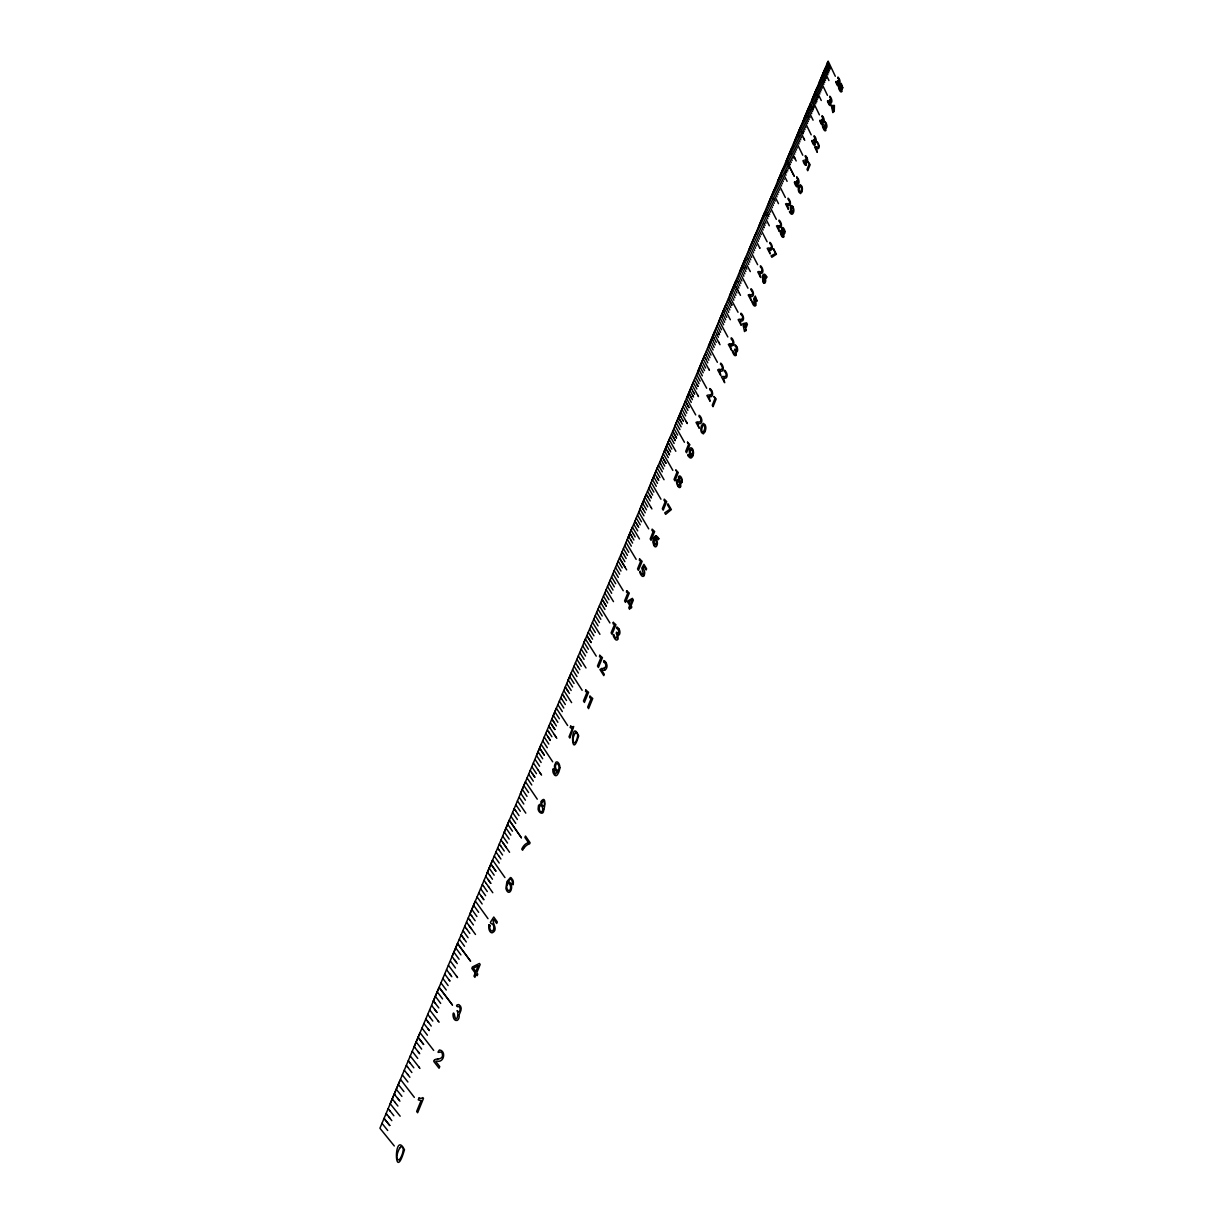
<?xml version="1.0" encoding="UTF-8"?>
<svg xmlns="http://www.w3.org/2000/svg" width="1223" height="1223" viewBox="0 0 1223 1223"><rect width="100%" height="100%" fill="white"/><g stroke="black" fill="none" stroke-linecap="round" stroke-linejoin="round"><path stroke-width="1.5" d="M801.646 188.357C801.845 182.472 796.677 190.727 800.239 191.98A9.86 3.975 75.9 0 0 801.08 190.574A9.646 3.883 75.9 0 0 801.661 188.51M740.878 314.418L740.97 313.195A5.228 2.278 77 0 1 742.575 315.106A3.761 1.636 77 0 1 743.492 317.812A3.684 1.605 77 0 1 743.202 319.906A5.855 2.553 76.9 0 1 742.025 320.961A19.599 8.53 76.8 0 1 740.221 320.762L741.184 325.318L738.142 319.616L739.426 319.172A28.481 12.383 76.7 0 0 741.306 319.448M709.921 388.608L709.814 389.892A4.235 1.926 77.7 0 1 711.083 391.085A2.217 1.009 77.7 0 1 711.648 392.812A2.568 1.162 77.7 0 1 711.404 394.158A5.167 2.339 77.7 0 1 710.227 395.06M837.893 78.027L837.984 77.08A4.754 1.789 75.3 0 1 839.177 78.914M821.978 116.644L822.07 115.665A4.846 1.88 75.5 0 1 823.308 117.515M805.361 156.666L805.453 155.657M796.83 177.075L796.723 178.099A3.776 1.513 75.9 0 1 797.686 179.338L797.457 181.83A2.736 1.101 75.9 0 1 796.708 180.851L796.448 181.539A2.92 1.177 75.9 0 1 797.06 183.328A2.033 0.826 75.9 0 1 796.953 184.704M825.005 128.736L825.036 127.467A2.828 1.101 75.6 0 0 824.47 125.755L824.715 125.082A2.66 1.024 75.6 0 0 825.372 126.015L825.617 123.691A3.654 1.406 75.6 0 0 824.761 122.514L824.806 121.49A4.846 1.865 75.6 0 1 826.029 123.324M573.358 737.148L572.884 739.716A2.782 1.452 82.2 0 0 574.871 742.82L575.788 741.658A21.586 11.343 82 0 0 577.21 738.249L577.699 735.711A2.691 1.406 82.2 0 0 575.788 732.546M754.912 303.839L753.674 298.916L755.264 296.058L757.129 301.179L755.432 297.953L754.606 299.268M838.168 84.204L838.214 82.904A2.782 1.055 75.3 0 0 837.663 81.207M822.238 123.003L822.315 121.765A2.828 1.101 75.5 0 0 821.734 119.93L821.978 119.273A2.66 1.024 75.5 0 0 822.636 120.206L822.926 117.974A3.654 1.406 75.5 0 0 822.024 116.689M829.958 103.496L830.02 102.182M782.751 229.435L783.79 229.664L784.126 231.927A2.232 0.917 76.3 0 1 783.056 231.973A2.584 1.055 76.3 0 1 782.659 229.312M653.418 538.441L652.837 542.003L653.846 545.473A4.097 1.987 79.4 0 0 655.467 546.849A5.167 2.507 79.4 0 0 656.919 545.412A4.158 2.018 79.4 0 0 656.598 539.725M643.313 573.709L641.785 568.068L643.925 564.338L646.6 568.802L646.141 569.964L644.093 566.555L643.038 568.343M766.454 277.743L766.775 276.933M658.815 538.609L658.402 539.649A5.718 2.767 79.4 0 0 656.231 537.554M687.861 455.246L688.243 454.299A3.852 1.804 78.3 0 0 688.488 454.727L688.794 455.201A4.418 2.064 78.3 0 0 690.506 456.408A6.344 2.95 78.3 0 0 691.637 455.43A3.455 1.605 78.3 0 1 690.169 454.115M418.969 1098.132L418.281 1099.829A13.636 7.827 88.8 0 0 421.201 1100.303L416.63 1111.493L417.639 1112.762L423.494 1098.422L422.852 1097.612A10.915 6.268 88.8 0 1 419 1097.933M665.373 501.354L662.346 508.722L663.202 510.144L666.703 501.598L664.272 499.183L664.074 500.482L665.358 501.338M653.281 531.332L650.177 538.915L651.049 540.337L654.641 531.546L652.165 529.146L651.951 530.476L653.265 531.317M570.652 726.217L570.132 727.471A11.496 6.023 81.9 0 0 572.44 728.434L569.016 736.812L569.826 738.05L573.694 726.523A9.203 4.816 81.9 0 1 570.667 726.049M557.657 771.621L555.41 774.037L553.163 768.717L552.872 770.536A3.745 1.987 82.8 0 0 553.3 773.058L554.34 774.832A4.709 2.507 82.8 0 0 556.358 775.565L556.755 775.336A7.216 3.822 82.7 0 0 557.367 774.755L558.391 773.012A23.833 12.719 82.5 0 0 559.018 771.545L559.752 768.9A5.702 3.027 82.7 0 0 559.844 767.769M413.863 1047.347L438.736 988.245M433.125 1001.499L457.28 944.095M451.746 957.181L475.105 901.657M469.754 914.315L475.319 901.045M487.182 872.825L492.563 859.983M504.044 832.68L509.272 820.236M520.386 793.773L525.447 781.726L537.264 799.185M537.187 753.781L541.132 744.379M552.521 717.289L556.343 708.178L567.64 725.514M568.298 679.713L571.095 673.047L582.148 690.307M583.6 643.298L585.42 638.956L596.243 656.139M627.659 538.441L632.413 527.098M639.568 510.067L645.775 495.315M651.966 480.547L658.005 466.208M664.043 451.822L669.898 437.865M675.02 425.665L682.189 408.62M693.456 381.79L686.485 398.408L695.704 414.903M704.433 355.648L697.645 371.838L706.68 388.257M708.514 345.956L715.134 330.179M719.109 320.732L725.575 305.353M735.742 281.122L729.443 296.119L738.019 312.262M745.678 257.503L739.533 272.133L747.941 288.185M749.363 248.728L755.355 234.434M764.818 211.931L758.963 225.873L767.096 241.741M774.052 189.962L768.334 203.568L776.33 219.345M783.072 168.499L777.476 181.784L785.349 197.469M794.155 176.097L786.42 160.565L791.877 147.524M800.484 127.039L509.288 820.266L521.365 837.755L509.288 820.266M802.9 121.337L803.266 120.466M808.892 106.997L795.164 139.758L802.762 155.214M811.613 100.592L814.151 107.67M817.117 87.414L803.694 119.441L811.185 134.805M819.441 81.972L819.792 81.146M825.173 68.274L812.041 99.583L819.41 114.855M827.436 62.939L827.772 62.128M399.921 1080.612L379.925 1128.248L394.295 1145.966M419.657 1033.634L390.183 1103.727L400.15 1116.186M492.472 860.319L475.35 901.076L488.008 918.672M509.165 820.557L492.594 860.029L504.946 877.564M705.059 431.627L703.363 433.875L701.635 432.652A3.577 1.636 78.1 0 1 700.794 429.242A9.753 4.464 78.2 0 1 701.62 425.619M701.574 425.543L703.256 423.372L704.983 424.641A3.531 1.62 78.1 0 1 705.839 428.004A9.906 4.556 78 0 1 705.029 431.551M801.799 191.95L800.53 193.586L799.016 192.256A3.18 1.284 76 0 1 798.283 189.213A8.683 3.486 76 0 1 798.909 186.263M400.456 1079.343L414.337 1097.367M798.864 186.186L800.209 184.627L801.646 186.003A3.149 1.269 76 0 1 802.38 188.999A8.821 3.547 75.9 0 1 801.768 191.889M746.32 324.156L744.914 327.489L743.553 324.936L745.403 324.508M834.239 106.523L833.123 109.153L831.961 106.737L833.49 106.676M457.173 1010.641C459.221 1014.341 455.996 1024.981 454.283 1014.035C452.525 1009.908 452.281 1019.416 455.552 1020.364C458.457 1021.45 459.619 1017.23 459.129 1015.044C459.527 1013.026 463.716 1007.614 458.839 1004.587C455.277 1004.435 456.317 1007.553 459.022 1006.59C460.536 1007.844 460.414 1011.024 458.9 1011.773A4.189 2.354 87.1 0 1 457.341 1010.855M399.676 1148.168L400.869 1146.761M839.895 85.518L841.241 83.409L842.846 88.117L841.409 85.075L840.736 86.069M751.962 301.638L752.466 301.164A4.831 2.079 76.8 0 0 753.276 303.304M399.432 1159.526L400.578 1157.982A26.264 15.272 90 0 0 402.566 1153.243L403.269 1149.926A3.287 1.896 -90 0 0 400.854 1146.624M794.858 181.891L794.369 182.258A5.289 2.125 75.9 0 0 795.332 184.811A3.852 1.544 75.9 0 0 797.793 186.507M827.528 100.989L827.971 100.683A4.128 1.575 75.4 0 0 828.69 102.732A2.171 0.826 75.4 0 0 830.035 103.665M835.783 81.696L836.211 81.391A4.082 1.544 75.3 0 0 836.914 83.424A2.156 0.81 75.3 0 0 838.229 84.372M670.021 509.196L664.746 512.819L665.633 514.348L671.366 509.594L667.972 503.769L667.529 504.854L670.036 509.165M575.819 732.653L574.932 733.555A19.95 10.38 82.4 0 0 573.373 737.179M628.561 601.64L632.031 600.004L630.197 604.361L628.561 601.67M437.895 1058.889C440.57 1059.149 443.368 1057.115 442.39 1054.211C442.13 1049.196 435.113 1055.434 439.439 1049.976C446.288 1050.695 444.285 1063.2 436.901 1061.075A7.95 4.525 88.3 0 0 435.77 1061.426L439.76 1066.578L439.072 1068.26L433.768 1061.426A3.959 2.263 88.2 0 1 434.379 1060.372M602.618 670.265L601.762 670.28L604.269 674.301L603.765 675.57L599.943 669.531L601.624 668.538M697.538 423.372L698.257 423.494A20.592 9.463 77.8 0 0 700.229 423.555A6.146 2.828 77.9 0 0 701.528 422.302A3.868 1.773 78 0 0 701.803 420.024A3.959 1.819 78 0 0 700.84 417.226A5.504 2.522 78 0 0 699.128 415.27L699.021 416.615A4.296 1.972 78 0 1 700.32 417.807M718.986 369.377L717.656 369.896L720.806 375.66L719.812 371.012M709.08 396.619L710.089 401.327L706.879 395.533L708.239 394.983A29.52 13.377 77.4 0 0 710.242 395.151M729.657 343.892L728.342 344.382L731.446 350.114L730.452 345.513A19.828 8.744 77 0 0 732.317 345.696A5.916 2.614 77.2 0 0 733.525 344.58M749.47 294.59L748.201 294.988L751.197 300.659L750.234 296.18A19.369 8.316 76.6 0 0 752.023 296.425A5.779 2.492 76.7 0 0 753.169 295.4A3.638 1.559 76.8 0 0 753.399 293.321A3.73 1.605 76.8 0 0 752.527 290.661A5.167 2.217 76.8 0 0 750.968 288.704L750.876 289.927A4.036 1.727 76.8 0 1 752.053 291.15M777.66 225.598L776.483 225.919L779.326 231.483L778.394 227.172A18.727 7.72 76 0 0 780.075 227.509M815.68 146.684L814.594 146.913L817.239 152.34L816.368 148.212M489.139 924.802L490.102 925.918M381.989 1123.341L387.706 1130.465M386.835 1114.398L387.538 1115.345M386.116 1113.511L387.171 1114.902M389.602 1110.408L393.852 1115.743M388.165 1108.619L389.938 1110.897M388.99 1117.058L391.803 1120.635M387.553 1115.3L390.03 1118.434M398.881 1099.813L394.968 1095.013M399.921 1101.189L397.46 1098.101M395.09 1102.458L392.247 1098.896M394.723 1102.061L397.903 1106.02M394.28 1094.065L395.35 1095.411M398.316 1084.449L403.926 1091.558M396.298 1089.25L401.924 1096.358M407.488 1074.13L409.888 1077.249M402.336 1074.895L407.916 1082.003M408.65 1061.136L410.378 1063.399M408.299 1060.677L408.986 1061.625M407.03 1066.303L411.876 1072.525M406.326 1065.401L407.702 1067.236M404.309 1070.186L407.809 1074.62M704.586 425.497C702.873 423.815 700.901 429.655 702.048 431.704A1.712 0.795 78.1 0 0 702.797 432.239L703.149 432.04A11.083 5.091 78 0 0 704.203 430.175A10.839 4.984 78 0 0 704.952 427.607M419.367 1067.587L410.271 1055.984M418.755 1066.869L419.963 1068.398M410.057 1062.909L413.833 1067.801M417.746 1058.415L412.243 1051.291M419.703 1053.737L414.536 1047.117M417.991 1051.535L419.015 1052.865M416.156 1041.965L421.645 1049.089M414.215 1046.628L414.903 1047.515M420.055 1032.716L433.691 1050.404M418.113 1037.333L423.586 1044.396M418.098 1037.379L423.571 1044.442M421.981 1028.1L427.423 1035.208M427.76 1014.387L430.114 1017.536M427.209 1020.716L428.539 1022.535M425.833 1018.942L428.203 1022.092M423.892 1023.559L429.349 1030.576L427.989 1028.864M429.655 1009.831L438.522 1021.434M437.91 1020.701L439.088 1022.245M429.793 1017.047L432.804 1021.052M428.233 1022.046L431.245 1026.051M436.947 1012.369L431.902 1005.765M434.578 1009.342L436.932 1012.415M435.48 1003.471L433.462 1000.796M434.792 1002.631L438.812 1007.905M435.342 996.302L440.693 1003.395M452.434 1004.97L439.103 987.358L452.403 1005.016M437.238 991.822L442.558 998.916M440.983 982.895L446.273 990.003M446.548 969.64L451.807 976.718M444.698 974.043L449.972 981.136M442.848 978.461L448.122 985.555M457.035 976.81L448.398 965.237M456.439 976.092L457.585 977.62M449.529 973.615L451.165 975.801M449.009 979.776L449.667 980.647M455.46 967.959L450.568 961.309M452.067 956.508L455.996 961.798M454.36 959.642L457.28 963.586M455.72 947.825L460.903 954.903M453.901 952.151L459.099 959.245M457.524 943.499L470.519 961.095M457.509 943.545L470.503 961.125M461.147 934.907L464.388 939.31M461.117 934.953L466.299 941.985M459.344 939.188L464.511 946.281M465.061 926.805L466.651 929.067M464.725 926.361L465.367 927.294M463.257 931.07L468.073 937.705M462.936 930.627L463.578 931.559M468.791 925.23L471.589 929.067M466.513 922.111L475.487 934.464M466.345 928.578L469.861 933.439M471.986 916.317L470.06 913.657M475.151 920.736L471.329 915.477M468.287 917.877L469.907 920.093M469.571 919.696L473.393 924.955M471.833 909.453L476.909 916.516M473.591 905.265L478.667 912.327M477.092 896.918L482.137 903.98M483.268 885.834L487.32 891.552M482.321 884.504L483.559 886.308M480.578 888.617L485.607 895.679M478.835 892.759L483.895 899.776L481.052 895.893M687.968 455.445L688.473 456.24M484.048 880.392L486.25 883.526M488.436 886.599L492.793 892.714M489.674 875.286L492.456 879.245M485.76 876.295L489.521 881.554M490.133 882.425L490.759 883.296M487.946 879.413L490.744 883.342M486.265 883.495L489.001 887.332M489.185 868.131L494.153 875.179M487.473 872.198L489.659 875.332M688.427 456.179L688.457 456.21A6.1 2.843 78.3 0 0 690.964 458.014A9.249 4.311 78.3 0 0 692.799 455.889M495.865 871.082L490.897 864.065L495.835 871.112M498.755 855.932L500.895 859.005M494.291 855.993L499.213 863.041M499.336 843.977L501.17 846.652M498.281 848.854L502.561 854.999M497.654 847.967L498.892 849.771M495.972 851.972L499.045 856.406M502.638 842.311L506.383 847.677M501.017 839.987L509.563 852.278M500.574 845.735L504.228 851.009M509.196 839.085L504.335 832.068M502.668 836.058L507.545 843.044M506.001 828.124L510.847 835.141M507.652 824.195L512.483 831.212M512.575 812.469L517.375 819.486M510.939 816.368L515.739 823.385M528.397 842.509L524.896 837.434L525.477 836.028L530.094 842.723L529.635 843.87A24.063 12.994 84.4 0 0 524.315 847.677M525.798 813.112L517.451 800.866M516.137 805.162L520.31 811.292M515.831 804.719L516.412 805.636M514.807 809.473L518.995 815.603M514.18 808.632L515.693 810.818M523.811 804.015L519.362 797.457M521.273 794.063L520.677 793.177L525.416 800.194M523.872 785.548L528.596 792.55M522.282 789.355L527.006 796.356M527.067 777.966L531.76 784.967M531.806 766.683L536.469 773.67M532.295 773.486L534.925 777.385L530.232 770.429M528.657 774.19L533.335 781.191M533.381 762.938L537.982 769.848M537.998 769.817L541.04 774.342M540.016 772.875L541.544 775.137M541.132 762.479L536.5 755.493M535.231 759.651L539.588 766.194M538.059 751.793L542.691 758.764M541.162 744.425L552.689 761.791M545.764 733.448L550.35 740.404M544.235 737.087L548.821 744.058M542.706 740.756L547.293 747.712M555.823 736.796L548.821 726.172L549.815 727.746M556.801 738.325L554.325 734.564M548.454 731.553L551.879 736.735M547.583 730.238L549.295 732.883M547.782 736.491L550.35 740.374M556.389 725.912L551.848 718.956M550.625 723.007L554.89 729.489M551.756 724.78L554.875 729.519M553.362 715.363L557.887 722.319M552.414 719.873L554.416 722.869M554.86 711.786L559.385 718.727M562.32 694.037L564.277 697.11M560.837 697.569L561.953 699.342M559.354 701.1L563.834 708.041M557.856 704.647L562.351 711.587M571.615 702.629L563.803 690.521M563.176 695.337L566.509 700.534M561.969 699.311L565.316 704.494M571.172 690.429L566.738 683.519M565.271 687.005L568.343 691.759M569.459 693.472L565.821 687.922M568.206 680.034L572.624 686.944M572.578 669.623L576.966 676.533M569.673 676.548L574.076 683.474M576.904 659.319L581.277 666.229M575.467 662.744L578.204 667.085M574.015 666.183L578.403 673.093M578.341 655.91L580.742 659.732M585.985 667.957L580.268 658.952M577.944 666.627L579.84 669.654M585.527 656.002L581.2 649.107M579.763 652.501L584.12 659.396M584.028 642.35L588.355 649.245M582.622 645.729L586.948 652.608M591.061 625.626L595.341 632.49M589.669 628.958L593.95 635.822M588.263 632.291L592.559 639.17M598.093 625.87L593.843 619.006M592.452 622.308L599.927 634.309M596.61 612.417L600.845 619.281M595.234 615.704L599.469 622.568M599.362 605.874L609.925 622.95M597.986 609.146L602.22 615.995M604.804 592.895L608.993 599.729M603.459 596.121L607.648 602.97M600.722 602.618L604.942 609.467M606.165 589.669L613.487 601.624M613.013 590.082L608.855 583.264M607.51 586.459L611.683 593.293M611.531 576.889L615.673 583.707M610.201 580.069L614.343 586.887M615.521 567.38L619.648 574.199M614.206 570.545L618.318 577.348M612.876 573.709L623.226 590.709M625.32 567.64L619.465 557.994L626.65 569.857M618.165 561.097L622.262 567.9M616.851 564.231L620.963 571.049M623.378 553.897L626.176 558.529M620.795 554.845L624.877 561.647M624.708 545.534L628.76 552.322M623.409 548.623L627.475 555.41M622.11 551.726L623.638 554.279M630.869 540.107L632.612 543.073M627.292 539.358L631.343 546.146M626.008 542.446L636.143 559.354M639.461 538.961L632.429 527.144M631.16 530.186L633.422 534.023M635.165 536.958L633.422 533.992M629.876 533.228L632.153 537.035M630.12 533.687L633.896 540M628.591 536.301L631.114 540.551M637.718 525.737L634.982 521.074M638.727 527.419L635.991 522.771M637.703 530.858L633.957 524.529M637.519 515.051L641.494 521.793M636.25 518.063L640.225 524.82M643.023 509.013L645.24 512.804M640.026 509.058L643.986 515.8M638.773 512.04L648.71 528.871M651.064 507.438L651.92 508.921M643.787 500.115L647.716 506.857M642.534 503.096L646.478 509.823M641.28 506.062L643.267 509.471M649.963 495.453L651.431 497.96L647.502 491.264M647.013 495.483L650.193 500.941M646.264 494.214L647.731 496.767M645.025 497.165L651.049 507.469M649.963 485.393L653.862 492.12M648.74 488.329L652.639 495.055M653.632 476.664L657.515 483.375M652.425 479.569L656.292 486.28M651.202 482.474L660.94 499.213M657.271 467.996L664.028 479.706M656.308 471.298L659.931 477.582M655.1 474.188L658.738 480.44L656.797 477.138M659.686 462.263L663.523 468.944M659.916 462.707L660.649 463.976M658.478 465.122L662.331 471.818M663.279 453.702L672.833 470.366M660.894 459.405L664.716 466.085M668.018 442.42L668.736 443.704M666.841 445.233L669.684 450.247M667.101 450.553L669.47 454.696M665.664 448.046L669.455 454.711M664.471 450.874L668.278 457.555M674.148 443.475L670.372 436.81M669.195 439.607L675.83 451.256M668.736 443.674L671.809 449.086M669.47 449.804L670.632 451.899M676.487 437.865L672.711 431.245L676.472 437.895M673.216 436.947L675.325 440.647L674.836 439.852M671.549 434.027L674.133 438.614M789.875 211.212L790.043 211.518A3.929 1.59 76.1 0 0 791.464 212.833M676.197 422.944L679.942 429.579M675.05 425.711L684.421 442.267M673.888 428.478L677.634 435.113M687.311 423.555L680.814 411.983M686.088 421.4L686.898 422.837M679.667 414.704L680.844 416.783M680.584 416.401L682.679 420.101M682.694 420.07L683.382 421.339M678.505 417.44L680.844 421.583M679.912 419.963L682.235 424.075M681.089 426.827L677.588 420.636M686.791 413.16L683.091 406.54M681.96 409.262L685.66 415.881M685.369 401.129L689.053 407.718L685.354 401.159M697.523 423.387L699.266 428.249L696.009 422.424L697.4 421.843A29.902 13.728 77.6 0 0 699.449 421.966A5.228 2.4 77.9 0 0 700.657 420.987M684.238 403.835L687.922 410.439M690.995 387.722L691.683 388.99M689.864 390.412L693.074 396.16M689.451 394.31L692.417 399.661M688.748 393.072L691.499 398.025M687.632 395.748L691.285 402.352M696.865 388.99L693.456 382.86M697.706 395.121L698.501 396.588M692.111 385.062L698.088 395.87M691.698 388.975L694.649 394.31M693.273 391.864L693.731 392.675M692.631 395.319L693.533 396.986M696.56 374.498L700.168 381.072M695.444 377.127L699.067 383.701M696.85 384.282L697.981 386.315M694.343 379.772L697.966 386.346M700.932 364.057L704.54 370.6M703.225 372.77L699.862 366.64M698.761 369.254L702.354 375.813M708.621 368.857L709.386 370.294M703.133 358.843L709.004 369.591M702.048 361.442L705.625 367.985M654.259 544.449L654.167 540.276A2.4 1.162 79.4 0 1 655.803 540.459M839.987 85.671L841.072 89.967A2.339 0.887 75.4 0 1 839.666 89.371M706.374 351.108L709.936 357.651M705.747 354.502L708.851 360.219M705.304 353.676L705.961 354.945M705.335 358.324L707.781 362.803M704.219 356.26L705.778 359.149M709.6 343.434L713.131 349.961M708.53 345.987L717.397 362.283M707.46 348.54L711.006 355.083M714.247 334.017L713.865 333.298L718.864 342.562M718.497 341.829L720.011 344.672M712.795 335.821L713.911 337.869M713.682 337.487L716.311 342.333M711.725 338.374L712.856 340.391M712.398 339.612L715.256 344.871M710.67 340.896L714.201 347.408M717.03 325.746L720.515 332.259M718.39 332.717L719.476 334.735L715.975 328.253M716.678 334.032L718.421 337.288M714.92 330.776L717.335 335.27M720.179 318.27L723.649 324.768M719.124 320.762L727.838 336.967M718.084 323.254L721.57 329.751M730.36 319.707L724.322 308.379M723.297 310.841L723.955 312.064M723.726 311.682L726.737 317.323M722.243 313.333L723.129 314.938M722.686 314.158L725.713 319.799M724.673 322.276L721.218 315.794L721.86 317.032M729.825 309.939L726.386 303.472M726.447 307.951L728.801 312.4M725.361 305.918L726.859 308.792M730.483 293.734L733.892 300.185M727.41 301.026L730.85 307.493M739.365 293.23L740.465 295.339M733.525 286.488L736.919 292.924M732.501 288.918L735.91 295.339M731.492 291.319L734.901 297.755M737.545 276.918L740.909 283.339M737.607 281.321L739.915 285.723M736.536 279.318L737.805 281.749M735.543 281.687L738.921 288.124M734.534 284.088L739.365 293.245M736.032 286.946L737.882 290.463M740.542 269.794L743.89 276.215M738.539 274.533L741.902 280.954M744.486 260.392L750.326 271.582M743.508 262.731L746.84 269.136M745.388 266.354L746.213 267.944M742.514 265.101L744.41 268.678M743.981 267.913L745.862 271.491M741.535 267.44L744.868 273.845M747.436 253.39L750.739 259.78M747.91 258.527L749.775 262.089M746.443 255.745L748.323 259.337M745.464 258.053L748.797 264.443M752.481 242.246L755.554 248.208M754.606 250.516L751.518 244.539M750.341 246.45L753.643 252.825M749.378 248.758L757.633 264.672M748.4 251.067L751.702 257.457M758.428 241.344L755.355 235.397M759.59 247.673L759.942 248.361L754.209 237.262M753.246 239.555L756.517 245.915M758.031 228.166L761.272 234.51M757.068 230.428L760.324 236.788M756.334 233.104L759.391 239.035M756.104 232.722L756.517 233.532M762.755 216.914L763.351 218.137M761.807 219.177L762.219 219.957M762.005 219.574L764.222 223.916M763.702 226.928L764.1 227.723L760.859 221.409M759.926 223.656L763.152 229.985M789.385 211.61L789.798 212.343A5.412 2.201 76.1 0 0 791.847 214.27A8.209 3.348 76.1 0 0 793.314 212.771A6.1 2.477 76.1 0 0 793.849 210.02A3.317 1.345 76.1 0 0 793.039 207.115M767.769 214.575L768.763 216.532L766.775 212.619M765.629 214.438L767.83 218.779M765.827 214.866L764.834 212.863M763.687 214.682L769.328 225.751M763.366 218.122L765.965 223.243M764.039 223.503L765.032 225.491M767.417 205.816L770.612 212.114M766.485 208.017L769.68 214.331M765.552 210.264L766.76 212.634M773.303 193.341L772.951 192.653L778.485 203.645M772.034 194.824L775.199 201.122M773.807 198.386L774.602 199.945M771.101 197.041L771.713 198.202M771.3 197.438L774.281 203.308M770.184 199.211L773.364 205.495M769.267 201.398L772.447 207.696M775.688 186.141L778.822 192.408M777.935 194.564L774.755 188.327M774.067 190.864L777.018 196.75M773.853 190.467L774.251 191.292M780.182 175.409L780.595 176.173M780.381 175.806L783.316 181.646M779.296 177.534L782.414 183.786M778.394 179.674L781.528 185.942M776.59 183.97L779.724 190.253M785.716 170.792L786.679 172.733M784.83 172.902L785.992 175.241M785.212 173.697L782.888 169.003M787.108 181.356L781.986 171.128M781.298 173.651L782.46 175.99M782.261 175.623L784.203 179.506M786.435 160.549L794.17 176.066M785.548 162.659L788.636 168.881M784.662 164.769L787.75 171.006M785.915 171.159L783.76 166.894M794.843 158.256L796.188 160.962M789.951 152.172L790.914 154.129M790.715 153.762L793.008 158.394M789.263 154.679L792.137 160.473M788.193 156.345L791.266 162.567M787.306 158.44L790.394 164.677M793.437 143.886L796.479 150.077M792.947 146.729L795.623 152.126M792.55 145.965L793.131 147.142M794.751 154.22L791.694 148.014M790.822 150.093L791.495 151.469M794.186 156.896L795.195 158.914M791.159 150.796L794.522 157.584M798.604 131.58L801.615 137.756M797.732 133.643L798.313 134.79M798.115 134.423L799.261 136.731M796.892 135.661L799.903 141.837M796.02 137.71L799.047 143.901M794.293 141.822L797.335 148.014M804.168 131.641L801.141 125.51M802.38 131.748L803.129 133.276M800.301 127.513L803.312 133.689M803.756 138.306L804.734 140.339M799.46 129.546L804.077 138.994M799.078 136.319L800.759 139.789M804.535 117.439L807.516 123.584M802.854 121.459L805.85 127.605M802.013 123.477L804.994 129.638M809.84 109.78L811.69 113.601M813.081 120.19L807.899 109.459M807.058 111.446L807.99 113.372M807.807 113.005L810.023 117.591M806.217 113.464L807.715 116.506M807.516 116.154L809.198 119.579M805.376 115.436L808.357 121.581M763.183 281.061L763.045 277.529A2.125 0.902 76.7 0 1 764.36 277.973M810.115 106.646L812.515 111.599M809.55 105.514L810.299 107.058M809.106 108.251L809.84 109.795M808.724 107.471L809.091 108.266M816.138 89.814L821.26 100.485M815.328 91.771L816.796 94.813M817.881 97.091L818.248 97.871M816.612 94.461L818.065 97.488M814.503 93.728L817.438 99.812M815.894 100.24L816.628 101.754M813.692 95.669L816.612 101.769M812.867 97.626L815.802 103.741M819.395 82.094L822.284 88.163M818.584 84.02L821.489 90.105M820.679 92.015L817.759 85.962M817.147 88.27L819.869 93.972M816.964 87.888L817.316 88.668M823.415 72.524L824.317 74.435M822.605 74.435L825.494 80.489M823.614 80.122L824.699 82.4M821.81 76.33L824.333 81.651M821 78.241L823.889 84.326M827.451 95.348L820.205 80.168L828.154 61.15L835.309 76.269M826.595 64.941L829.454 70.98M828.674 72.86L825.8 66.837M826.274 71.377L827.879 74.771M825.005 68.717L826.442 71.775M824.21 70.613L828.934 80.55M824.501 74.802L826.289 78.578M837.663 81.192L837.893 80.565A2.599 0.978 75.3 0 0 838.535 81.498L838.764 79.25A3.577 1.345 75.3 0 0 837.938 78.073M827.39 63.046L830.234 69.1M792.718 207.742L793.1 209.393A4.846 1.972 76.1 0 1 792.749 211.013M489.062 924.726A5.259 2.92 85.6 0 0 489.414 930.474A5.259 2.92 85.6 0 0 492.487 932.69C499.091 929.281 490.851 922.264 493.878 919.543L496.721 923.487L497.333 921.989L493.756 917.021L490.362 922.341L491.126 923.778A3.684 2.049 85.6 0 1 493.832 927.355A3.684 2.049 85.6 0 1 491.493 930.932A3.684 2.049 85.6 0 1 489.857 925.704M557.764 771.346A4.25 2.247 82.7 0 1 555.548 770.352A4.709 2.492 82.7 0 1 555.166 769.68A4.082 2.156 82.7 0 1 554.646 768.105A4.724 2.507 82.7 0 1 554.493 766.745A4.479 2.37 82.7 0 1 554.554 765.399L555.777 762.433A4.602 2.446 82.7 0 1 556.725 761.944A4.785 2.538 82.7 0 1 557.229 761.99A4.311 2.278 82.7 0 1 557.963 762.388L558.666 763.213A4.785 2.538 82.7 0 1 559.889 767.723M528.428 842.723A21.938 11.863 84.3 0 0 521.762 849.083L522.603 850.275A19.889 10.762 84.3 0 1 524.254 847.539M508.049 882.303A4.602 2.522 84.8 0 1 509.334 882.196A4.77 2.614 84.8 0 1 510.878 883.893A4.326 2.37 84.8 0 1 511.428 885.528A5.106 2.798 84.8 0 1 511.596 886.965A4.77 2.614 84.8 0 1 511.535 888.402L511.046 890.191A6.176 3.394 84.8 0 1 509.716 892.026A4.846 2.66 84.8 0 1 507.041 891.124L506.353 889.794A4.8 2.629 84.8 0 1 505.909 888.265L506.918 881.615L510.419 877.548A4.632 2.538 84.7 0 1 511.321 877.915L512.896 880.163A4.036 2.217 84.7 0 1 513.339 883.22L513.049 884.779L512.101 883.663A3.868 2.125 84.7 0 0 512.299 881.783A2.843 1.559 84.7 0 0 510.694 879.337M508.187 882.456A7.873 4.311 84.8 0 1 510.618 878.878M434.303 1060.096A14.63 8.316 88.4 0 1 437.895 1059.072M399.676 1148.152A24.292 13.912 -89.8 0 0 397.521 1153.213L396.802 1156.545A3.379 1.957 -89.9 0 0 399.34 1159.74M605.507 666.78A2.905 1.483 81.1 0 0 605.798 665.159A2.507 1.269 81.1 0 0 605.156 663.34A4.785 2.446 81.1 0 0 603.658 662.178L603.795 660.603A6.146 3.134 81.1 0 1 605.844 662.423M605.553 666.856A5.84 2.981 81.1 0 1 604.055 668.155M604.07 668.247A33.357 17.03 80.7 0 1 601.624 668.507M605.828 662.469A4.418 2.247 81.1 0 1 606.975 665.465A4.311 2.201 81.1 0 1 606.547 668.155A6.864 3.501 81.1 0 1 604.972 669.883M604.988 669.914A22.977 11.726 80.8 0 1 602.618 670.25M618.807 628.622A3.73 1.88 80.6 0 1 619.786 633.56A3.73 1.88 80.6 0 1 617.432 634.691M618.731 628.882A6.191 3.119 80.6 0 0 616.927 626.986L616.728 628.469A4.663 2.354 80.6 0 1 618.058 629.646A2.186 1.101 80.6 0 1 618.563 632.704M617.508 634.294A3.654 1.835 80.7 0 1 617.753 638.834M617.936 639.216A4.754 2.4 80.7 0 1 614.481 638.192A6.543 3.302 80.6 0 1 613.151 635.257L613.885 634.508A5.32 2.675 80.6 0 0 614.894 636.984A2.798 1.422 80.7 0 0 616.927 637.443M616.805 637.214A2.522 1.269 80.7 0 0 617.019 635.333A3.623 1.819 80.7 0 0 616.193 633.254L616.606 632.153A3.394 1.712 80.6 0 0 617.569 633.071A2.14 1.085 80.6 0 0 618.456 632.551M644.231 575.039A4.25 2.094 79.8 0 0 644.597 571.982A4.999 2.461 79.8 0 0 643.436 568.97M644.383 575.314A4.923 2.415 79.8 0 1 640.852 574.642A6.619 3.241 79.8 0 1 639.66 571.875L640.317 571.156A5.504 2.691 79.8 0 0 641.28 573.511M643.344 573.77A2.966 1.452 79.8 0 1 641.249 573.572M656.262 537.784A5.748 2.782 79.4 0 0 654.809 538.67A3.73 1.804 79.4 0 1 656.461 539.955M655.91 543.899A2.95 1.437 79.4 0 1 654.229 544.831M655.971 535.949A7.613 3.684 79.4 0 1 658.784 538.655M653.464 538.533A8.851 4.28 79.4 0 1 655.956 535.919M655.925 540.291A2.813 1.361 79.4 0 1 655.971 543.929M676.808 480.517A4.005 1.896 78.7 0 1 678.796 480.119A3.394 1.605 78.6 0 1 678.719 476.771M677.725 485.791A3.99 1.88 78.7 0 1 676.671 480.364M679.621 485.302A2.247 1.055 78.7 0 1 678.077 485.072M678.046 485.103A2.308 1.085 78.7 0 1 677.725 482M679.713 485.393A3.317 1.559 78.7 0 0 679.269 481.74A2.813 1.33 78.7 0 0 677.71 481.938M679.514 478.147A1.987 0.933 78.6 0 1 680.89 478.224A1.987 0.933 78.6 0 1 681.242 481.036A2.522 1.192 78.6 0 1 679.866 481.128A2.92 1.376 78.6 0 1 679.438 478.071M678.658 476.634A3.776 1.773 78.6 0 1 681.287 477.459A3.929 1.85 78.7 0 1 682.235 480.119M682.021 482.275A3.501 1.651 78.6 0 1 680.355 482.565M682.174 480.119A3.226 1.513 78.7 0 1 681.991 482.198M680.324 482.657A3.883 1.835 78.7 0 1 680.554 486.693M680.615 486.846A4.173 1.972 78.7 0 1 677.71 485.883M692.187 450.064A1.926 0.902 78.3 0 1 692.615 451.96M690.643 450.523A2.859 1.33 78.3 0 1 692.203 449.743M692.631 451.975A5.458 2.538 78.3 0 1 692.142 453.962M691.928 454.39A2.385 1.116 78.3 0 1 690.735 453.626M692.585 449.284A3.73 1.743 78.3 0 1 693.502 452.479A6.879 3.195 78.3 0 1 692.768 455.827M692.631 449.116A4.479 2.079 78.3 0 0 689.65 448.979A3.868 1.804 78.3 0 0 690.078 454.283M690.628 453.764A2.553 1.192 78.3 0 1 690.567 450.477M704.631 425.436A1.972 0.902 78.1 0 1 704.907 427.53M700.29 417.884A2.247 1.024 78 0 1 700.886 419.55A2.599 1.192 78 0 1 700.626 420.926M709.921 388.578A5.427 2.461 77.7 0 1 711.603 390.489M711.603 390.534A3.914 1.773 77.7 0 1 712.581 393.286A3.822 1.727 77.7 0 1 712.26 395.503A6.069 2.752 77.7 0 1 711.006 396.695A20.332 9.218 77.5 0 1 709.065 396.604M721.738 365.677A2.186 0.978 77.4 0 1 722.319 367.313A2.538 1.131 77.4 0 1 722.074 368.627A5.091 2.278 77.4 0 1 720.943 369.499A29.169 13.025 77.1 0 1 718.986 369.346M721.769 365.601A4.189 1.865 77.4 0 0 720.515 364.423L720.622 363.139A5.366 2.4 77.4 0 1 722.273 365.035A3.852 1.727 77.4 0 1 723.236 367.802M719.812 370.982A20.072 8.974 77.2 0 0 721.708 371.15A5.993 2.675 77.4 0 0 722.946 369.988A3.776 1.682 77.4 0 0 723.19 367.802M724.78 376.546A5.091 2.278 77.5 0 0 725.942 375.736A2.522 1.131 77.5 0 0 726.126 374.36A2.186 0.978 77.5 0 0 725.575 372.725A4.173 1.865 77.5 0 0 724.368 371.471L724.459 370.187A5.351 2.385 77.5 0 1 726.11 372.067A3.852 1.712 77.5 0 1 727.074 374.834A3.761 1.682 77.5 0 1 726.768 377.005A5.977 2.675 77.5 0 1 725.529 378.152A20.042 8.943 77.3 0 1 723.649 378.045L724.658 382.692L721.509 376.959L722.854 376.439A29.107 12.979 77.2 0 0 724.796 376.623M732.348 340.315A2.156 0.948 77.2 0 1 732.913 341.936A2.507 1.101 77.2 0 1 732.684 343.22A5.03 2.217 77.2 0 1 731.568 344.06M732.363 340.239A4.128 1.819 77.2 0 0 731.14 339.061L731.232 337.793A5.289 2.339 77.2 0 1 732.867 339.688A3.807 1.682 77.2 0 1 733.815 342.425A3.73 1.636 77.2 0 1 733.51 344.565M731.583 344.137A28.817 12.689 76.9 0 1 729.657 343.877M736.659 346.445A3.256 1.437 77.3 0 1 737.515 350.772A3.256 1.437 77.3 0 1 735.635 351.291M736.598 346.644A5.412 2.385 77.3 0 0 735.13 344.748L734.992 345.956A4.066 1.789 77.3 0 1 736.078 347.179A1.911 0.841 77.3 0 1 736.521 349.824M735.711 350.97A3.195 1.406 77.3 0 1 735.971 354.823M736.124 355.174A4.158 1.835 77.3 0 1 733.341 353.692A5.718 2.522 77.3 0 1 732.241 351.001L732.806 350.497A4.647 2.049 77.3 0 0 733.647 352.759A2.446 1.085 77.3 0 0 735.283 353.523M735.191 353.294A2.201 0.963 77.3 0 0 735.329 351.75A3.165 1.391 77.3 0 0 734.641 349.87L734.947 349.029A2.966 1.299 77.3 0 0 735.742 349.961M736.445 349.686A1.88 0.826 77.3 0 1 735.742 350.007M740.878 314.449A4.082 1.773 77 0 1 742.086 315.626A2.14 0.933 77 0 1 742.621 317.307A2.477 1.07 77 0 1 742.392 318.576A4.968 2.171 76.9 0 1 741.291 319.371M752.038 291.212A2.11 0.902 76.8 0 1 752.573 292.817A2.446 1.055 76.7 0 1 752.359 294.055A4.923 2.11 76.7 0 1 751.289 294.819A28.144 12.062 76.5 0 1 749.454 294.56M755.676 305.123A3.73 1.605 76.9 0 0 755.921 302.616A4.403 1.896 76.9 0 0 754.943 299.864M755.799 305.383A4.326 1.865 76.9 0 1 752.955 304.206A5.809 2.492 76.8 0 1 751.946 301.653M754.943 303.9A2.614 1.116 76.9 0 1 753.246 303.365M761.486 268.234A2.079 0.887 76.6 0 1 762.021 269.809A2.415 1.024 76.6 0 1 761.822 271.017M761.501 268.158A3.99 1.697 76.6 0 0 760.354 266.966L760.431 265.758A5.106 2.171 76.6 0 1 761.975 267.669A3.684 1.559 76.6 0 1 762.877 270.329A3.593 1.529 76.6 0 1 762.602 272.347A5.718 2.431 76.5 0 1 761.47 273.325A19.155 8.118 76.4 0 1 759.728 273.065L760.675 277.514L757.74 271.873L758.979 271.491A27.823 11.771 76.3 0 0 760.782 271.827A4.861 2.064 76.5 0 0 761.837 271.078M764.696 275.787A5.06 2.14 76.7 0 0 763.549 276.291A3.455 1.468 76.7 0 1 764.91 277.621M763.152 281.382A2.599 1.101 76.7 0 0 764.513 280.893A2.477 1.055 76.7 0 0 764.467 277.85M764.681 275.588A5.045 2.14 76.7 0 1 766.424 277.804M766.76 276.964A6.711 2.843 76.7 0 0 764.436 274.197A7.797 3.302 76.7 0 0 762.449 275.939L762.862 281.856A3.623 1.529 76.7 0 0 764.192 283.308M765.338 282.345A4.556 1.926 76.7 0 1 764.192 283.293M765.002 277.499A3.669 1.544 76.7 0 1 765.338 282.33M770.2 248.269A4.8 2.003 76.3 0 0 771.254 247.627A2.385 0.994 76.4 0 0 771.407 246.373A2.064 0.856 76.4 0 0 770.903 244.814A3.944 1.651 76.4 0 0 769.787 243.545L769.863 242.368A5.06 2.11 76.4 0 1 771.377 244.264A3.638 1.529 76.4 0 1 772.263 246.908A3.562 1.483 76.4 0 1 772.003 248.881M770.215 248.345A27.518 11.481 76.1 0 1 768.441 247.948L767.234 248.33L770.123 253.925L769.191 249.553A18.941 7.919 76.2 0 0 770.903 249.859M772.019 248.911A5.656 2.37 76.4 0 1 770.903 249.828M780.06 222.54A2.033 0.841 76.2 0 1 780.58 224.084A2.37 0.978 76.2 0 1 780.396 225.246A4.754 1.957 76.2 0 1 779.387 225.919M780.091 222.464A3.898 1.605 76.2 0 0 778.975 221.271L779.051 220.109A4.999 2.064 76.2 0 1 780.534 222.005A3.593 1.483 76.2 0 1 781.405 224.619A3.516 1.452 76.2 0 1 781.145 226.561A5.595 2.308 76.2 0 1 780.075 227.463M779.403 225.995A27.212 11.206 75.9 0 1 777.66 225.567M780.564 230.933A3.547 1.468 76.3 0 1 782.17 230.933A3.012 1.238 76.3 0 1 782.063 228.089M780.442 230.78A3.531 1.452 76.3 0 0 781.375 235.565A3.7 1.529 76.3 0 0 783.744 236.941M782.919 235.473A1.987 0.826 76.3 0 1 781.65 235.015A1.987 0.826 76.3 0 1 781.314 232.309A2.492 1.024 76.3 0 1 782.582 232.385A2.935 1.208 76.3 0 1 782.995 235.565M782.001 227.952A3.348 1.376 76.3 0 1 784.142 229.098A3.486 1.437 76.3 0 1 784.952 231.514M784.906 231.514A2.859 1.177 76.3 0 1 784.784 233.241A3.088 1.269 76.3 0 1 783.469 233.272A3.44 1.422 76.3 0 1 783.683 236.803M789.08 200.603A2.018 0.826 76 0 1 789.584 202.147A2.339 0.948 76 0 1 789.401 203.293A4.693 1.911 76 0 1 788.422 203.92M789.095 200.541A3.852 1.575 76.1 0 0 788.009 199.334L788.071 198.202A4.938 2.018 76.1 0 1 789.538 200.098A3.562 1.452 76 0 1 790.394 202.682A3.47 1.422 76 0 1 790.15 204.593A5.534 2.247 76 0 1 789.095 205.464A18.528 7.537 75.9 0 1 787.444 205.112L788.361 209.408L785.563 203.874L786.725 203.584A26.921 10.931 75.8 0 0 788.422 203.996M791.434 212.71A5.626 2.293 76.1 0 0 792.351 212.175A3.073 1.254 76.1 0 1 791.143 210.83M791.48 207.849A2.538 1.04 76.1 0 1 792.749 207.451M793.085 206.993A3.975 1.62 76.1 0 0 790.654 206.381A3.44 1.391 76.1 0 0 791.082 210.952M791.419 207.803A2.278 0.917 76.1 0 0 791.51 210.601A2.125 0.856 76.1 0 0 792.351 211.35M798.176 178.757A3.012 1.208 75.9 0 1 798.971 182.731A3.012 1.208 75.9 0 1 797.335 182.961M796.83 177.029A5.014 2.018 75.9 0 1 798.13 178.925M797.396 182.686A2.95 1.192 75.9 0 1 797.656 186.171M794.843 181.891A4.296 1.727 75.9 0 0 795.607 184.016A2.263 0.917 75.9 0 0 797.044 184.902M806.783 157.339A2.981 1.177 75.8 0 1 807.562 161.268A2.981 1.177 75.8 0 1 805.957 161.467M805.453 155.627A4.953 1.972 75.8 0 1 806.737 157.507M806.018 161.207A2.92 1.162 75.8 0 1 806.278 164.631M806.416 164.967A3.807 1.513 75.8 0 1 804.015 163.27A5.228 2.079 75.8 0 1 803.037 160.733L803.526 160.366A4.25 1.682 75.8 0 0 804.275 162.476A2.247 0.887 75.8 0 0 805.453 163.607A2.247 0.887 75.8 0 0 805.835 161.818M805.682 161.833A2.889 1.147 75.8 0 0 805.086 160.06L805.345 159.372A2.721 1.07 75.7 0 0 806.033 160.305L806.293 157.905A3.73 1.483 75.8 0 0 805.376 156.697M826.091 123.156A2.92 1.131 75.6 0 1 826.84 126.993A2.92 1.131 75.6 0 1 825.311 127.131M825.357 126.886A2.859 1.101 75.6 0 1 825.632 130.219M825.754 130.54A3.715 1.437 75.6 0 1 823.446 128.812A5.121 1.972 75.6 0 1 822.513 126.336L822.972 126A4.158 1.605 75.6 0 0 823.69 128.063A2.186 0.841 75.6 0 0 825.051 128.981M823.354 117.347A2.92 1.131 75.5 0 1 824.119 121.199A2.92 1.131 75.5 0 1 822.575 121.337M822.636 121.077A2.859 1.101 75.5 0 1 822.896 124.41M823.033 124.731A3.73 1.437 75.5 0 1 820.709 123.003A5.121 1.987 75.5 0 1 819.762 120.511L820.236 120.175A4.158 1.605 75.5 0 0 820.954 122.254A2.201 0.856 75.5 0 0 822.315 123.171M815.68 146.653A26.019 10.151 75.5 0 0 817.285 147.173A4.54 1.773 75.7 0 0 818.218 146.592A2.263 0.887 75.7 0 0 818.34 145.445L817.881 143.932A3.73 1.452 75.7 0 0 816.857 142.694L816.918 141.608A4.785 1.865 75.7 0 1 818.309 143.504A3.44 1.345 75.7 0 1 819.12 146.011M816.368 148.182A17.902 6.986 75.6 0 0 817.912 148.64A5.351 2.094 75.7 0 0 818.906 147.845A3.363 1.315 75.7 0 0 819.089 146.011M815.42 137.45A2.95 1.147 75.6 0 1 816.2 141.333A2.95 1.147 75.6 0 1 814.625 141.501M815.374 137.618A4.907 1.926 75.6 0 0 814.121 135.738L814.029 136.762A3.684 1.452 75.6 0 1 814.946 138L814.686 140.37A2.691 1.055 75.6 0 1 814.014 139.437L813.769 140.095A2.859 1.116 75.6 0 1 814.35 141.853A2.217 0.871 75.6 0 1 814.136 143.595A2.217 0.871 75.6 0 1 812.959 142.48A4.204 1.651 75.6 0 1 812.225 140.37L811.782 140.721A5.182 2.033 75.6 0 0 812.714 143.229A3.761 1.483 75.6 0 0 815.084 144.956M814.686 141.241A2.889 1.131 75.6 0 1 814.946 144.62M830.279 101.861A2.889 1.101 75.4 0 0 831.793 101.754A2.889 1.101 75.4 0 0 831.044 97.947A4.8 1.835 75.4 0 0 829.775 96.235L829.683 97.229A3.623 1.376 75.4 0 1 830.585 98.467L830.386 100.79A2.629 1.009 75.4 0 1 829.683 99.827L829.454 100.454A2.813 1.07 75.4 0 1 830.02 102.182M830.325 101.601A2.828 1.085 75.4 0 1 830.6 104.903M830.723 105.224A3.684 1.406 75.4 0 1 828.445 103.466A5.075 1.942 75.4 0 1 827.512 100.989M839.223 78.761A2.859 1.07 75.3 0 1 839.972 82.507A2.859 1.07 75.3 0 1 838.489 82.583M838.535 82.338A2.798 1.055 75.3 0 1 838.795 85.595M838.917 85.916A3.654 1.376 75.3 0 1 836.685 84.142A5.03 1.896 75.3 0 1 835.768 81.696M841.867 89.157A3.348 1.269 75.4 0 1 841.699 91.266M841.806 91.511A3.883 1.468 75.4 0 1 839.437 90.043A5.213 1.972 75.3 0 1 838.565 87.689L838.993 87.353A4.342 1.636 75.4 0 0 839.681 89.325M841.027 86.65A3.944 1.483 75.4 0 1 841.837 89.141M578.586 735.94C570.56 763.687 570.667 716.174 578.586 735.94M543.669 809.825C543.868 816.521 536.882 812.087 538.273 807.455C537.738 803.114 542.538 805.315 540.811 801.784C546.849 793.544 544.525 809.626 543.669 809.825M404.446 1149.758C393.73 1186.784 393.791 1128.294 404.446 1149.758M808.311 162.2L809.152 164.142L807.042 169.386L807.715 170.7L810.176 164.646L808.311 162.2M713.942 396.542L714.935 398.637L712.26 405.302L713.04 406.678L716.158 398.973L713.942 396.542M687.525 442.206L688.564 444.331L685.721 451.348L686.531 452.755L689.848 444.637L687.525 442.206M675.906 470.075L676.961 472.216L674.041 479.416L674.882 480.822L678.276 472.506L675.906 470.075M639.583 558.942L639.369 560.302L640.699 561.112L637.535 568.924L638.421 570.361L642.121 561.326L639.583 558.942M626.696 590.709L626.466 592.1L627.858 592.926L624.571 600.936L625.488 602.373L629.279 593.079L626.696 590.709M613.289 622.369L613.059 623.776L614.481 624.601L611.103 632.841L612.02 634.278L615.933 624.724L613.289 622.369M599.744 655.299L599.499 656.766L600.952 657.546L597.466 666.031L598.414 667.483L602.45 657.638L599.744 655.299M589.975 696.177L589.731 697.66L591.213 698.425L587.651 707.169L588.615 708.621L592.742 698.471L589.975 696.177M585.786 689.986L585.542 691.469L587.025 692.249L583.447 700.978L584.411 702.43L588.569 692.294L585.786 689.986M776.391 254.246L771.835 257.273L771.086 255.821L775.306 253.665L773.563 248.728L776.391 254.246M834.239 111.492L833.444 111.064L832.848 112.562L831.319 105.56L834.422 105.423L834.239 111.492M746.244 329.965L745.908 330.806L745.281 329.644L744.517 331.54L742.789 323.698L746.565 322.826L747.406 324.401L745.617 328.804L746.244 329.965M629.753 605.446L628.76 607.907L629.616 609.314L630.609 606.837L631.358 608.06L631.802 606.975L631.053 605.752L633.376 600.019L632.367 598.353L627.246 601.319L629.753 605.446M475.227 973.034L473.974 976.092L474.906 977.345L476.16 974.288L477.184 975.679L477.78 974.181L476.771 972.805L480.165 964.473L479.431 963.464L472.43 966.934L471.818 968.433L475.227 973.034M478.178 965.803L475.839 971.551L473.362 968.203L478.178 965.803M389.785 1125.481L384.053 1118.418L389.77 1125.542M544.235 755.034L539.618 748.094L544.22 755.08M591.168 642.472L586.857 635.639L591.152 642.518M606.302 606.18L602.098 599.362L606.287 606.211M665.924 463.196L662.086 456.546L665.908 463.227M731.874 305.031L728.434 298.595L731.858 305.047M813.341 109.627L810.39 103.527L813.341 109.642M555.502 765.445A3.348 1.773 82.7 0 0 557.642 770.261A3.348 1.773 82.7 0 0 558.559 765.109A3.348 1.773 82.7 0 0 555.502 765.445M541.804 802.41A2.522 1.361 83.3 0 0 543.394 806.079A2.522 1.361 83.3 0 0 544.143 802.196A2.522 1.361 83.3 0 0 541.804 802.41M539.328 807.333A3.21 1.727 83.4 0 0 541.33 811.98A3.21 1.727 83.4 0 0 542.293 807.058A3.21 1.727 83.4 0 0 539.328 807.333M506.826 885.437A3.547 1.942 84.8 0 0 508.982 890.589A3.547 1.942 84.8 0 0 510.19 885.146A3.547 1.942 84.8 0 0 506.826 885.437"/></g></svg>
